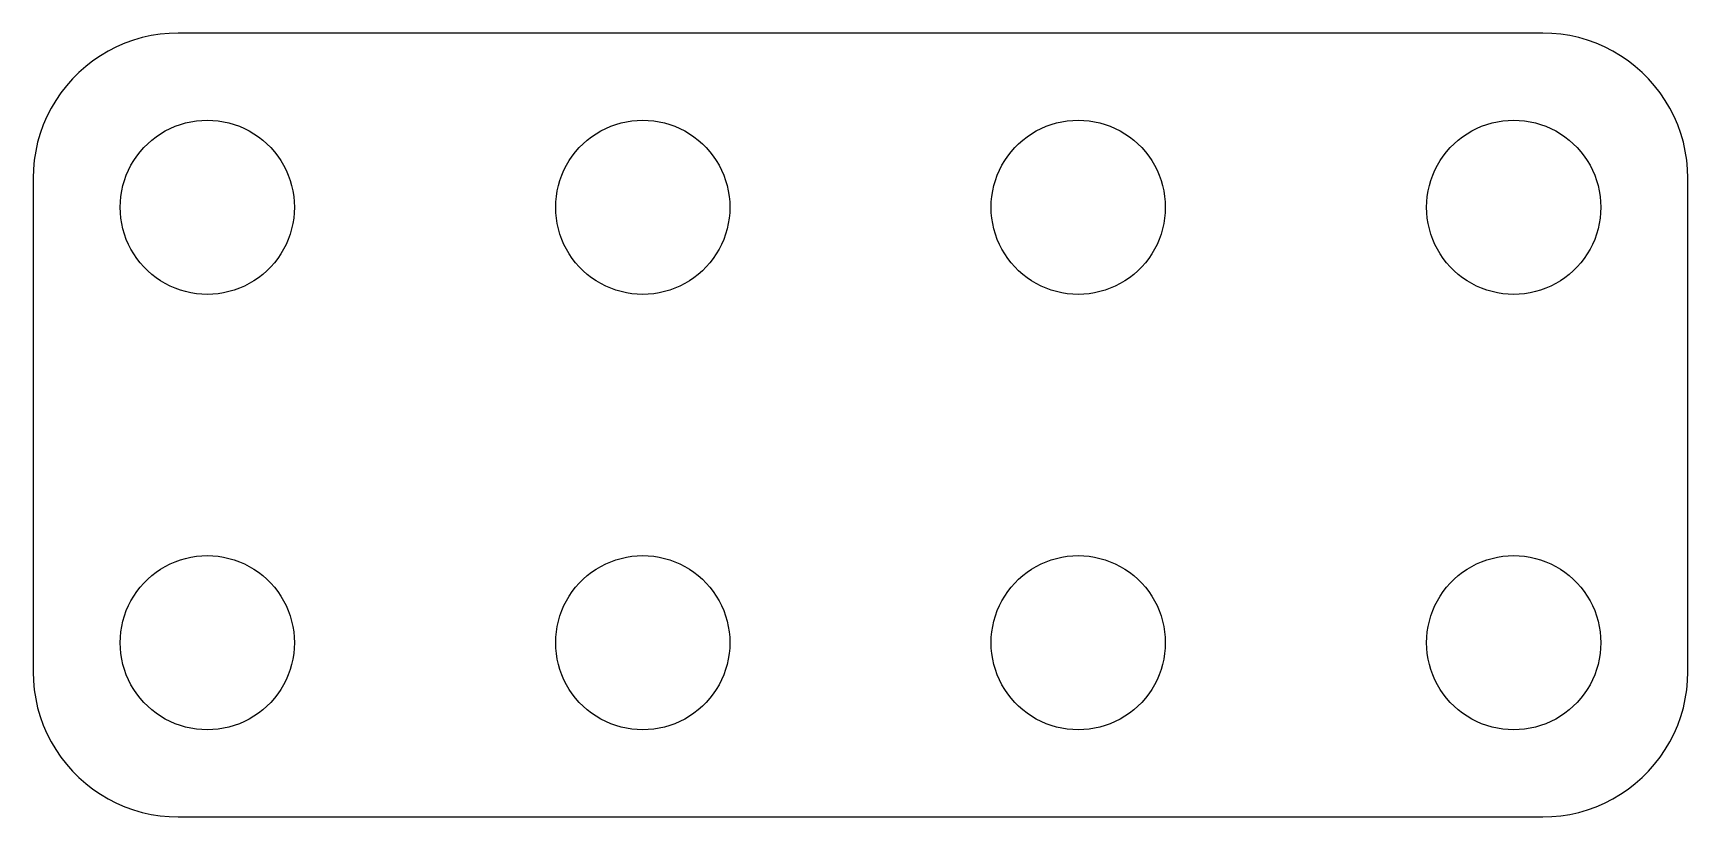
# Model space of a CAD drawing. Header units: metres. Extents: x -28.5 to 28.5, y -13.5 to 13.5.
import ezdxf

# ---------------------------------------------------------------- set-up
doc = ezdxf.new("R2010")
doc.units = ezdxf.units.M

msp = doc.modelspace()

# ---------------------------------------------------------------- linework, layer by layer
for p, q in [((-25.3406, 13.1489), (-25.6289, 13.0241)), ((-25.0451, 13.2553), (-25.3406, 13.1489)), ((-24.7435, 13.3429), (-25.0451, 13.2553)), ((-24.4369, 13.4114), (-24.7435, 13.3429)), ((-24.1267, 13.4606), (-24.4369, 13.4114)), ((-23.8139, 13.4901), (-24.1267, 13.4606)), ((-23.5, 13.5), (-23.8139, 13.4901)), ((23.5, 13.5), (-23.5, 13.5)), ((23.8139, 13.4901), (23.5, 13.5)), ((24.1267, 13.4606), (23.8139, 13.4901)), ((24.4369, 13.4114), (24.1267, 13.4606)), ((24.7435, 13.3429), (24.4369, 13.4114)), ((25.0451, 13.2553), (24.7435, 13.3429)), ((25.3406, 13.1489), (25.0451, 13.2553)), ((25.6289, 13.0241), (25.3406, 13.1489)), ((-26.4389, 12.5451), (-26.6871, 12.3526)), ((-26.1791, 12.7216), (-26.4389, 12.5451)), ((-25.9088, 12.8815), (-26.1791, 12.7216)), ((-25.6289, 13.0241), (-25.9088, 12.8815)), ((25.9088, 12.8815), (25.6289, 13.0241)), ((26.1791, 12.7216), (25.9088, 12.8815)), ((26.4389, 12.5451), (26.1791, 12.7216)), ((26.6871, 12.3526), (26.4389, 12.5451)), ((-26.9227, 12.1448), (-27.1448, 11.9227)), ((-26.6871, 12.3526), (-26.9227, 12.1448)), ((26.9227, 12.1448), (26.6871, 12.3526)), ((27.1448, 11.9227), (26.9227, 12.1448)), ((-27.5451, 11.4389), (-27.7216, 11.1791)), ((-27.3526, 11.6871), (-27.5451, 11.4389)), ((-27.1448, 11.9227), (-27.3526, 11.6871)), ((27.3526, 11.6871), (27.1448, 11.9227)), ((27.5451, 11.4389), (27.3526, 11.6871)), ((27.7216, 11.1791), (27.5451, 11.4389)), ((-27.8815, 10.9088), (-28.0241, 10.6289)), ((-27.7216, 11.1791), (-27.8815, 10.9088)), ((27.8815, 10.9088), (27.7216, 11.1791)), ((28.0241, 10.6289), (27.8815, 10.9088)), ((-28.1489, 10.3406), (-28.2553, 10.0451)), ((-28.0241, 10.6289), (-28.1489, 10.3406)), ((-23.7773, 10.2145), (-23.6044, 10.2893)), ((-23.6044, 10.2893), (-23.427, 10.3532)), ((-23.427, 10.3532), (-23.2461, 10.4057)), ((-23.2461, 10.4057), (-23.0621, 10.4469)), ((-23.0621, 10.4469), (-22.876, 10.4763)), ((-22.876, 10.4763), (-22.6884, 10.4941)), ((-22.6884, 10.4941), (-22.5, 10.5)), ((-22.5, 10.5), (-22.3116, 10.4941)), ((-22.3116, 10.4941), (-22.124, 10.4763)), ((-22.124, 10.4763), (-21.9379, 10.4469)), ((-21.9379, 10.4469), (-21.7539, 10.4057)), ((-21.7539, 10.4057), (-21.5729, 10.3532)), ((-21.5729, 10.3532), (-21.3956, 10.2893)), ((-21.3956, 10.2893), (-21.2227, 10.2145)), ((-8.77733, 10.2145), (-8.60437, 10.2893)), ((-8.60437, 10.2893), (-8.42705, 10.3532)), ((-8.42705, 10.3532), (-8.24606, 10.4057)), ((-8.24606, 10.4057), (-8.06213, 10.4469)), ((-8.06213, 10.4469), (-7.87599, 10.4763)), ((-7.87599, 10.4763), (-7.68837, 10.4941)), ((-7.68837, 10.4941), (-7.5, 10.5)), ((-7.5, 10.5), (-7.31161, 10.4941)), ((-7.31161, 10.4941), (-7.12399, 10.4763)), ((-7.12399, 10.4763), (-6.93785, 10.4469)), ((-6.93785, 10.4469), (-6.75392, 10.4057)), ((-6.75392, 10.4057), (-6.57294, 10.3532)), ((-6.57294, 10.3532), (-6.39561, 10.2893)), ((-6.39561, 10.2893), (-6.22266, 10.2145)), ((6.22266, 10.2145), (6.39561, 10.2893)), ((6.39561, 10.2893), (6.57294, 10.3532)), ((6.57294, 10.3532), (6.75392, 10.4057)), ((6.75392, 10.4057), (6.93785, 10.4469)), ((6.93785, 10.4469), (7.12399, 10.4763)), ((7.12399, 10.4763), (7.31161, 10.4941)), ((7.31161, 10.4941), (7.5, 10.5)), ((7.5, 10.5), (7.68837, 10.4941)), ((7.68837, 10.4941), (7.87599, 10.4763)), ((7.87599, 10.4763), (8.06213, 10.4469)), ((8.06213, 10.4469), (8.24606, 10.4057)), ((8.24606, 10.4057), (8.42705, 10.3532)), ((8.42705, 10.3532), (8.60437, 10.2893)), ((8.60437, 10.2893), (8.77733, 10.2145)), ((21.2227, 10.2145), (21.3956, 10.2893)), ((21.3956, 10.2893), (21.5729, 10.3532)), ((21.5729, 10.3532), (21.7539, 10.4057)), ((21.7539, 10.4057), (21.9379, 10.4469)), ((21.9379, 10.4469), (22.124, 10.4763)), ((22.124, 10.4763), (22.3116, 10.4941)), ((22.3116, 10.4941), (22.5, 10.5)), ((22.5, 10.5), (22.6884, 10.4941)), ((22.6884, 10.4941), (22.876, 10.4763)), ((22.876, 10.4763), (23.0621, 10.4469)), ((23.0621, 10.4469), (23.2461, 10.4057)), ((23.2461, 10.4057), (23.427, 10.3532)), ((23.427, 10.3532), (23.6044, 10.2893)), ((23.6044, 10.2893), (23.7773, 10.2145)), ((28.1489, 10.3406), (28.0241, 10.6289)), ((28.2553, 10.0451), (28.1489, 10.3406)), ((-28.3429, 9.74345), (-28.4114, 9.4369)), ((-28.2553, 10.0451), (-28.3429, 9.74345)), ((-24.5536, 9.6869), (-24.4123, 9.81154)), ((-24.4123, 9.81154), (-24.2634, 9.92705)), ((-24.2634, 9.92705), (-24.1075, 10.033)), ((-24.1075, 10.033), (-23.9453, 10.1289)), ((-23.9453, 10.1289), (-23.7773, 10.2145)), ((-21.2227, 10.2145), (-21.0547, 10.1289)), ((-21.0547, 10.1289), (-20.8925, 10.033)), ((-20.8925, 10.033), (-20.7366, 9.92705)), ((-20.7366, 9.92705), (-20.5877, 9.81154)), ((-20.5877, 9.81154), (-20.4464, 9.6869)), ((-9.55363, 9.6869), (-9.41226, 9.81154)), ((-9.41226, 9.81154), (-9.26335, 9.92705)), ((-9.26335, 9.92705), (-9.10747, 10.033)), ((-9.10747, 10.033), (-8.94525, 10.1289)), ((-8.94525, 10.1289), (-8.77733, 10.2145)), ((-6.22266, 10.2145), (-6.05473, 10.1289)), ((-6.05473, 10.1289), (-5.89252, 10.033)), ((-5.89252, 10.033), (-5.73663, 9.92705)), ((-5.73663, 9.92705), (-5.58772, 9.81154)), ((-5.58772, 9.81154), (-5.44635, 9.6869)), ((5.44635, 9.6869), (5.58772, 9.81154)), ((5.58772, 9.81154), (5.73663, 9.92705)), ((5.73663, 9.92705), (5.89252, 10.033)), ((5.89252, 10.033), (6.05473, 10.1289)), ((6.05473, 10.1289), (6.22266, 10.2145)), ((8.77733, 10.2145), (8.94525, 10.1289)), ((8.94525, 10.1289), (9.10747, 10.033)), ((9.10747, 10.033), (9.26335, 9.92705)), ((9.26335, 9.92705), (9.41226, 9.81154)), ((9.41226, 9.81154), (9.55363, 9.6869)), ((20.4464, 9.6869), (20.5877, 9.81154)), ((20.5877, 9.81154), (20.7366, 9.92705)), ((20.7366, 9.92705), (20.8925, 10.033)), ((20.8925, 10.033), (21.0547, 10.1289)), ((21.0547, 10.1289), (21.2227, 10.2145)), ((23.7773, 10.2145), (23.9453, 10.1289)), ((23.9453, 10.1289), (24.1075, 10.033)), ((24.1075, 10.033), (24.2634, 9.92705)), ((24.2634, 9.92705), (24.4123, 9.81154)), ((24.4123, 9.81154), (24.5536, 9.6869)), ((28.3429, 9.74345), (28.2553, 10.0451)), ((28.4114, 9.4369), (28.3429, 9.74345)), ((-28.4606, 9.12666), (-28.4901, 8.81395)), ((-28.4114, 9.4369), (-28.4606, 9.12666)), ((-25.033, 9.10747), (-24.927, 9.26335)), ((-24.927, 9.26335), (-24.8115, 9.41226)), ((-24.8115, 9.41226), (-24.6869, 9.55363)), ((-24.6869, 9.55363), (-24.5536, 9.6869)), ((-20.4464, 9.6869), (-20.3131, 9.55363)), ((-20.3131, 9.55363), (-20.1884, 9.41226)), ((-20.1884, 9.41226), (-20.0729, 9.26335)), ((-20.0729, 9.26335), (-19.967, 9.10747)), ((-10.033, 9.10747), (-9.92705, 9.26335)), ((-9.92705, 9.26335), (-9.81154, 9.41226)), ((-9.81154, 9.41226), (-9.6869, 9.55363)), ((-9.6869, 9.55363), (-9.55363, 9.6869)), ((-5.44635, 9.6869), (-5.31308, 9.55363)), ((-5.31308, 9.55363), (-5.18845, 9.41226)), ((-5.18845, 9.41226), (-5.07294, 9.26335)), ((-5.07294, 9.26335), (-4.96701, 9.10747)), ((4.96701, 9.10747), (5.07294, 9.26335)), ((5.07294, 9.26335), (5.18845, 9.41226)), ((5.18845, 9.41226), (5.31308, 9.55363)), ((5.31308, 9.55363), (5.44635, 9.6869)), ((9.55363, 9.6869), (9.6869, 9.55363)), ((9.6869, 9.55363), (9.81154, 9.41226)), ((9.81154, 9.41226), (9.92705, 9.26335)), ((9.92705, 9.26335), (10.033, 9.10747)), ((19.967, 9.10747), (20.0729, 9.26335)), ((20.0729, 9.26335), (20.1884, 9.41226)), ((20.1884, 9.41226), (20.3131, 9.55363)), ((20.3131, 9.55363), (20.4464, 9.6869)), ((24.5536, 9.6869), (24.6869, 9.55363)), ((24.6869, 9.55363), (24.8115, 9.41226)), ((24.8115, 9.41226), (24.927, 9.26335)), ((24.927, 9.26335), (25.033, 9.10747)), ((28.4606, 9.12666), (28.4114, 9.4369)), ((28.4901, 8.81395), (28.4606, 9.12666)), ((-28.4901, 8.81395), (-28.5, 8.5)), ((-25.3532, 8.42705), (-25.2893, 8.60437)), ((-25.2893, 8.60437), (-25.2145, 8.77733)), ((-25.2145, 8.77733), (-25.1289, 8.94525)), ((-25.1289, 8.94525), (-25.033, 9.10747)), ((-19.967, 9.10747), (-19.8711, 8.94525)), ((-19.8711, 8.94525), (-19.7855, 8.77733)), ((-19.7855, 8.77733), (-19.7107, 8.60437)), ((-19.7107, 8.60437), (-19.6468, 8.42705)), ((-10.3532, 8.42705), (-10.2893, 8.60437)), ((-10.2893, 8.60437), (-10.2145, 8.77733)), ((-10.2145, 8.77733), (-10.1289, 8.94525)), ((-10.1289, 8.94525), (-10.033, 9.10747)), ((-4.96701, 9.10747), (-4.87108, 8.94525)), ((-4.87108, 8.94525), (-4.78551, 8.77733)), ((-4.78551, 8.77733), (-4.71066, 8.60437)), ((-4.71066, 8.60437), (-4.64682, 8.42705)), ((4.64682, 8.42705), (4.71066, 8.60437)), ((4.71066, 8.60437), (4.78551, 8.77733)), ((4.78551, 8.77733), (4.87108, 8.94525)), ((4.87108, 8.94525), (4.96701, 9.10747)), ((10.033, 9.10747), (10.1289, 8.94525)), ((10.1289, 8.94525), (10.2145, 8.77733)), ((10.2145, 8.77733), (10.2893, 8.60437)), ((10.2893, 8.60437), (10.3532, 8.42705)), ((19.6468, 8.42705), (19.7107, 8.60437)), ((19.7107, 8.60437), (19.7855, 8.77733)), ((19.7855, 8.77733), (19.8711, 8.94525)), ((19.8711, 8.94525), (19.967, 9.10747)), ((25.033, 9.10747), (25.1289, 8.94525)), ((25.1289, 8.94525), (25.2145, 8.77733)), ((25.2145, 8.77733), (25.2893, 8.60437)), ((25.2893, 8.60437), (25.3532, 8.42705)), ((28.5, 8.5), (28.4901, 8.81395)), ((-28.5, 8.5), (-28.5, -8.5)), ((-25.4763, 7.87599), (-25.4469, 8.06213)), ((-25.4469, 8.06213), (-25.4057, 8.24606)), ((-25.4057, 8.24606), (-25.3532, 8.42705)), ((-19.6468, 8.42705), (-19.5942, 8.24606)), ((-19.5942, 8.24606), (-19.5531, 8.06213)), ((-19.5531, 8.06213), (-19.5237, 7.87599)), ((-10.4763, 7.87599), (-10.4469, 8.06213)), ((-10.4469, 8.06213), (-10.4057, 8.24606)), ((-10.4057, 8.24606), (-10.3532, 8.42705)), ((-4.64682, 8.42705), (-4.59424, 8.24606)), ((-4.59424, 8.24606), (-4.55313, 8.06213)), ((-4.55313, 8.06213), (-4.52365, 7.87599)), ((4.52365, 7.87599), (4.55313, 8.06213)), ((4.55313, 8.06213), (4.59424, 8.24606)), ((4.59424, 8.24606), (4.64682, 8.42705)), ((10.3532, 8.42705), (10.4057, 8.24606)), ((10.4057, 8.24606), (10.4469, 8.06213)), ((10.4469, 8.06213), (10.4763, 7.87599)), ((19.5237, 7.87599), (19.5531, 8.06213)), ((19.5531, 8.06213), (19.5942, 8.24606)), ((19.5942, 8.24606), (19.6468, 8.42705)), ((25.3532, 8.42705), (25.4057, 8.24606)), ((25.4057, 8.24606), (25.4469, 8.06213)), ((25.4469, 8.06213), (25.4763, 7.87599)), ((28.5, -8.5), (28.5, 8.5)), ((-25.5, 7.5), (-25.4941, 7.68837)), ((-25.4941, 7.31161), (-25.5, 7.5)), ((-25.4941, 7.68837), (-25.4763, 7.87599)), ((-19.5237, 7.87599), (-19.5059, 7.68837)), ((-19.5059, 7.68837), (-19.5, 7.5)), ((-19.5, 7.5), (-19.5059, 7.31161)), ((-10.5, 7.5), (-10.4941, 7.68837)), ((-10.4941, 7.31161), (-10.5, 7.5)), ((-10.4941, 7.68837), (-10.4763, 7.87599)), ((-4.52365, 7.87599), (-4.50591, 7.68837)), ((-4.50591, 7.68837), (-4.5, 7.5)), ((-4.5, 7.5), (-4.50591, 7.31161)), ((4.5, 7.5), (4.50591, 7.68837)), ((4.50591, 7.31161), (4.5, 7.5)), ((4.50591, 7.68837), (4.52365, 7.87599)), ((10.4763, 7.87599), (10.4941, 7.68837)), ((10.4941, 7.68837), (10.5, 7.5)), ((10.5, 7.5), (10.4941, 7.31161)), ((19.5, 7.5), (19.5059, 7.68837)), ((19.5059, 7.31161), (19.5, 7.5)), ((19.5059, 7.68837), (19.5237, 7.87599)), ((25.4763, 7.87599), (25.4941, 7.68837)), ((25.4941, 7.68837), (25.5, 7.5)), ((25.5, 7.5), (25.4941, 7.31161)), ((-25.4763, 7.12399), (-25.4941, 7.31161)), ((-25.4469, 6.93785), (-25.4763, 7.12399)), ((-25.4057, 6.75392), (-25.4469, 6.93785)), ((-19.5531, 6.93785), (-19.5942, 6.75392)), ((-19.5237, 7.12399), (-19.5531, 6.93785)), ((-19.5059, 7.31161), (-19.5237, 7.12399)), ((-10.4763, 7.12399), (-10.4941, 7.31161)), ((-10.4469, 6.93785), (-10.4763, 7.12399)), ((-10.4057, 6.75392), (-10.4469, 6.93785)), ((-4.55313, 6.93785), (-4.59424, 6.75392)), ((-4.52365, 7.12399), (-4.55313, 6.93785)), ((-4.50591, 7.31161), (-4.52365, 7.12399)), ((4.52365, 7.12399), (4.50591, 7.31161)), ((4.55313, 6.93785), (4.52365, 7.12399)), ((4.59424, 6.75392), (4.55313, 6.93785)), ((10.4469, 6.93785), (10.4057, 6.75392)), ((10.4763, 7.12399), (10.4469, 6.93785)), ((10.4941, 7.31161), (10.4763, 7.12399)), ((19.5237, 7.12399), (19.5059, 7.31161)), ((19.5531, 6.93785), (19.5237, 7.12399)), ((19.5942, 6.75392), (19.5531, 6.93785)), ((25.4469, 6.93785), (25.4057, 6.75392)), ((25.4763, 7.12399), (25.4469, 6.93785)), ((25.4941, 7.31161), (25.4763, 7.12399)), ((-25.3532, 6.57294), (-25.4057, 6.75392)), ((-25.2893, 6.39561), (-25.3532, 6.57294)), ((-25.2145, 6.22266), (-25.2893, 6.39561)), ((-19.7107, 6.39561), (-19.7855, 6.22266)), ((-19.6468, 6.57294), (-19.7107, 6.39561)), ((-19.5942, 6.75392), (-19.6468, 6.57294)), ((-10.3532, 6.57294), (-10.4057, 6.75392)), ((-10.2893, 6.39561), (-10.3532, 6.57294)), ((-10.2145, 6.22266), (-10.2893, 6.39561)), ((-4.71066, 6.39561), (-4.78551, 6.22266)), ((-4.64682, 6.57294), (-4.71066, 6.39561)), ((-4.59424, 6.75392), (-4.64682, 6.57294)), ((4.64682, 6.57294), (4.59424, 6.75392)), ((4.71066, 6.39561), (4.64682, 6.57294)), ((4.78551, 6.22266), (4.71066, 6.39561)), ((10.2893, 6.39561), (10.2145, 6.22266)), ((10.3532, 6.57294), (10.2893, 6.39561)), ((10.4057, 6.75392), (10.3532, 6.57294)), ((19.6468, 6.57294), (19.5942, 6.75392)), ((19.7107, 6.39561), (19.6468, 6.57294)), ((19.7855, 6.22266), (19.7107, 6.39561)), ((25.2893, 6.39561), (25.2145, 6.22266)), ((25.3532, 6.57294), (25.2893, 6.39561)), ((25.4057, 6.75392), (25.3532, 6.57294)), ((-25.1289, 6.05473), (-25.2145, 6.22266)), ((-25.033, 5.89252), (-25.1289, 6.05473)), ((-24.927, 5.73663), (-25.033, 5.89252)), ((-24.8115, 5.58772), (-24.927, 5.73663)), ((-20.0729, 5.73663), (-20.1884, 5.58772)), ((-19.967, 5.89252), (-20.0729, 5.73663)), ((-19.8711, 6.05473), (-19.967, 5.89252)), ((-19.7855, 6.22266), (-19.8711, 6.05473)), ((-10.1289, 6.05473), (-10.2145, 6.22266)), ((-10.033, 5.89252), (-10.1289, 6.05473)), ((-9.92705, 5.73663), (-10.033, 5.89252)), ((-9.81154, 5.58772), (-9.92705, 5.73663)), ((-5.07294, 5.73663), (-5.18845, 5.58772)), ((-4.96701, 5.89252), (-5.07294, 5.73663)), ((-4.87108, 6.05473), (-4.96701, 5.89252)), ((-4.78551, 6.22266), (-4.87108, 6.05473)), ((4.87108, 6.05473), (4.78551, 6.22266)), ((4.96701, 5.89252), (4.87108, 6.05473)), ((5.07294, 5.73663), (4.96701, 5.89252)), ((5.18845, 5.58772), (5.07294, 5.73663)), ((9.92705, 5.73663), (9.81154, 5.58772)), ((10.033, 5.89252), (9.92705, 5.73663)), ((10.1289, 6.05473), (10.033, 5.89252)), ((10.2145, 6.22266), (10.1289, 6.05473)), ((19.8711, 6.05473), (19.7855, 6.22266)), ((19.967, 5.89252), (19.8711, 6.05473)), ((20.0729, 5.73663), (19.967, 5.89252)), ((20.1884, 5.58772), (20.0729, 5.73663)), ((24.927, 5.73663), (24.8115, 5.58772)), ((25.033, 5.89252), (24.927, 5.73663)), ((25.1289, 6.05473), (25.033, 5.89252)), ((25.2145, 6.22266), (25.1289, 6.05473)), ((-24.6869, 5.44635), (-24.8115, 5.58772)), ((-24.5536, 5.31308), (-24.6869, 5.44635)), ((-24.4123, 5.18845), (-24.5536, 5.31308)), ((-24.2634, 5.07294), (-24.4123, 5.18845)), ((-20.5877, 5.18845), (-20.7366, 5.07294)), ((-20.4464, 5.31308), (-20.5877, 5.18845)), ((-20.3131, 5.44635), (-20.4464, 5.31308)), ((-20.1884, 5.58772), (-20.3131, 5.44635)), ((-9.6869, 5.44635), (-9.81154, 5.58772)), ((-9.55363, 5.31308), (-9.6869, 5.44635)), ((-9.41226, 5.18845), (-9.55363, 5.31308)), ((-9.26335, 5.07294), (-9.41226, 5.18845)), ((-5.58772, 5.18845), (-5.73663, 5.07294)), ((-5.44635, 5.31308), (-5.58772, 5.18845)), ((-5.31308, 5.44635), (-5.44635, 5.31308)), ((-5.18845, 5.58772), (-5.31308, 5.44635)), ((5.31308, 5.44635), (5.18845, 5.58772)), ((5.44635, 5.31308), (5.31308, 5.44635)), ((5.58772, 5.18845), (5.44635, 5.31308)), ((5.73663, 5.07294), (5.58772, 5.18845)), ((9.41226, 5.18845), (9.26335, 5.07294)), ((9.55363, 5.31308), (9.41226, 5.18845)), ((9.6869, 5.44635), (9.55363, 5.31308)), ((9.81154, 5.58772), (9.6869, 5.44635)), ((20.3131, 5.44635), (20.1884, 5.58772)), ((20.4464, 5.31308), (20.3131, 5.44635)), ((20.5877, 5.18845), (20.4464, 5.31308)), ((20.7366, 5.07294), (20.5877, 5.18845)), ((24.4123, 5.18845), (24.2634, 5.07294)), ((24.5536, 5.31308), (24.4123, 5.18845)), ((24.6869, 5.44635), (24.5536, 5.31308)), ((24.8115, 5.58772), (24.6869, 5.44635)), ((-24.1075, 4.96701), (-24.2634, 5.07294)), ((-23.9453, 4.87108), (-24.1075, 4.96701)), ((-23.7773, 4.78551), (-23.9453, 4.87108)), ((-23.6044, 4.71066), (-23.7773, 4.78551)), ((-23.427, 4.64682), (-23.6044, 4.71066)), ((-23.2461, 4.59424), (-23.427, 4.64682)), ((-23.0621, 4.55313), (-23.2461, 4.59424)), ((-21.7539, 4.59424), (-21.9379, 4.55313)), ((-21.5729, 4.64682), (-21.7539, 4.59424)), ((-21.3956, 4.71066), (-21.5729, 4.64682)), ((-21.2227, 4.78551), (-21.3956, 4.71066)), ((-21.0547, 4.87108), (-21.2227, 4.78551)), ((-20.8925, 4.96701), (-21.0547, 4.87108)), ((-20.7366, 5.07294), (-20.8925, 4.96701)), ((-9.10747, 4.96701), (-9.26335, 5.07294)), ((-8.94525, 4.87108), (-9.10747, 4.96701)), ((-8.77733, 4.78551), (-8.94525, 4.87108)), ((-8.60437, 4.71066), (-8.77733, 4.78551)), ((-8.42705, 4.64682), (-8.60437, 4.71066)), ((-8.24606, 4.59424), (-8.42705, 4.64682)), ((-8.06213, 4.55313), (-8.24606, 4.59424)), ((-6.75392, 4.59424), (-6.93785, 4.55313)), ((-6.57294, 4.64682), (-6.75392, 4.59424)), ((-6.39561, 4.71066), (-6.57294, 4.64682)), ((-6.22266, 4.78551), (-6.39561, 4.71066)), ((-6.05473, 4.87108), (-6.22266, 4.78551)), ((-5.89252, 4.96701), (-6.05473, 4.87108)), ((-5.73663, 5.07294), (-5.89252, 4.96701)), ((5.89252, 4.96701), (5.73663, 5.07294)), ((6.05473, 4.87108), (5.89252, 4.96701)), ((6.22266, 4.78551), (6.05473, 4.87108)), ((6.39561, 4.71066), (6.22266, 4.78551)), ((6.57294, 4.64682), (6.39561, 4.71066)), ((6.75392, 4.59424), (6.57294, 4.64682)), ((6.93785, 4.55313), (6.75392, 4.59424)), ((8.24606, 4.59424), (8.06213, 4.55313)), ((8.42705, 4.64682), (8.24606, 4.59424)), ((8.60437, 4.71066), (8.42705, 4.64682)), ((8.77733, 4.78551), (8.60437, 4.71066)), ((8.94525, 4.87108), (8.77733, 4.78551)), ((9.10747, 4.96701), (8.94525, 4.87108)), ((9.26335, 5.07294), (9.10747, 4.96701)), ((20.8925, 4.96701), (20.7366, 5.07294)), ((21.0547, 4.87108), (20.8925, 4.96701)), ((21.2227, 4.78551), (21.0547, 4.87108)), ((21.3956, 4.71066), (21.2227, 4.78551)), ((21.5729, 4.64682), (21.3956, 4.71066)), ((21.7539, 4.59424), (21.5729, 4.64682)), ((21.9379, 4.55313), (21.7539, 4.59424)), ((23.2461, 4.59424), (23.0621, 4.55313)), ((23.427, 4.64682), (23.2461, 4.59424)), ((23.6044, 4.71066), (23.427, 4.64682)), ((23.7773, 4.78551), (23.6044, 4.71066)), ((23.9453, 4.87108), (23.7773, 4.78551)), ((24.1075, 4.96701), (23.9453, 4.87108)), ((24.2634, 5.07294), (24.1075, 4.96701)), ((-22.876, 4.52365), (-23.0621, 4.55313)), ((-22.6884, 4.50591), (-22.876, 4.52365)), ((-22.5, 4.5), (-22.6884, 4.50591)), ((-22.3116, 4.50591), (-22.5, 4.5)), ((-22.124, 4.52365), (-22.3116, 4.50591)), ((-21.9379, 4.55313), (-22.124, 4.52365)), ((-7.87599, 4.52365), (-8.06213, 4.55313)), ((-7.68837, 4.50591), (-7.87599, 4.52365)), ((-7.5, 4.5), (-7.68837, 4.50591)), ((-7.31161, 4.50591), (-7.5, 4.5)), ((-7.12399, 4.52365), (-7.31161, 4.50591)), ((-6.93785, 4.55313), (-7.12399, 4.52365)), ((7.12399, 4.52365), (6.93785, 4.55313)), ((7.31161, 4.50591), (7.12399, 4.52365)), ((7.5, 4.5), (7.31161, 4.50591)), ((7.68837, 4.50591), (7.5, 4.5)), ((7.87599, 4.52365), (7.68837, 4.50591)), ((8.06213, 4.55313), (7.87599, 4.52365)), ((22.124, 4.52365), (21.9379, 4.55313)), ((22.3116, 4.50591), (22.124, 4.52365)), ((22.5, 4.5), (22.3116, 4.50591)), ((22.6884, 4.50591), (22.5, 4.5)), ((22.876, 4.52365), (22.6884, 4.50591)), ((23.0621, 4.55313), (22.876, 4.52365)), ((-23.2461, -4.59424), (-23.0621, -4.55313)), ((-23.0621, -4.55313), (-22.876, -4.52365)), ((-22.876, -4.52365), (-22.6884, -4.50591)), ((-22.6884, -4.50591), (-22.5, -4.5)), ((-22.5, -4.5), (-22.3116, -4.50591)), ((-22.3116, -4.50591), (-22.124, -4.52365)), ((-22.124, -4.52365), (-21.9379, -4.55313)), ((-21.9379, -4.55313), (-21.7539, -4.59424)), ((-8.24606, -4.59424), (-8.06213, -4.55313)), ((-8.06213, -4.55313), (-7.87599, -4.52365)), ((-7.87599, -4.52365), (-7.68837, -4.50591)), ((-7.68837, -4.50591), (-7.5, -4.5)), ((-7.5, -4.5), (-7.31161, -4.50591)), ((-7.31161, -4.50591), (-7.12399, -4.52365)), ((-7.12399, -4.52365), (-6.93785, -4.55313)), ((-6.93785, -4.55313), (-6.75392, -4.59424)), ((6.75392, -4.59424), (6.93785, -4.55313)), ((6.93785, -4.55313), (7.12399, -4.52365)), ((7.12399, -4.52365), (7.31161, -4.50591)), ((7.31161, -4.50591), (7.5, -4.5)), ((7.5, -4.5), (7.68837, -4.50591)), ((7.68837, -4.50591), (7.87599, -4.52365)), ((7.87599, -4.52365), (8.06213, -4.55313)), ((8.06213, -4.55313), (8.24606, -4.59424)), ((21.7539, -4.59424), (21.9379, -4.55313)), ((21.9379, -4.55313), (22.124, -4.52365)), ((22.124, -4.52365), (22.3116, -4.50591)), ((22.3116, -4.50591), (22.5, -4.5)), ((22.5, -4.5), (22.6884, -4.50591)), ((22.6884, -4.50591), (22.876, -4.52365)), ((22.876, -4.52365), (23.0621, -4.55313)), ((23.0621, -4.55313), (23.2461, -4.59424)), ((-24.4123, -5.18845), (-24.2634, -5.07294)), ((-24.2634, -5.07294), (-24.1075, -4.96701)), ((-24.1075, -4.96701), (-23.9453, -4.87108)), ((-23.9453, -4.87108), (-23.7773, -4.78551)), ((-23.7773, -4.78551), (-23.6044, -4.71066)), ((-23.6044, -4.71066), (-23.427, -4.64682)), ((-23.427, -4.64682), (-23.2461, -4.59424)), ((-21.7539, -4.59424), (-21.5729, -4.64682)), ((-21.5729, -4.64682), (-21.3956, -4.71066)), ((-21.3956, -4.71066), (-21.2227, -4.78551)), ((-21.2227, -4.78551), (-21.0547, -4.87108)), ((-21.0547, -4.87108), (-20.8925, -4.96701)), ((-20.8925, -4.96701), (-20.7366, -5.07294)), ((-20.7366, -5.07294), (-20.5877, -5.18845)), ((-9.41226, -5.18845), (-9.26335, -5.07294)), ((-9.26335, -5.07294), (-9.10747, -4.96701)), ((-9.10747, -4.96701), (-8.94525, -4.87108)), ((-8.94525, -4.87108), (-8.77733, -4.78551)), ((-8.77733, -4.78551), (-8.60437, -4.71066)), ((-8.60437, -4.71066), (-8.42705, -4.64682)), ((-8.42705, -4.64682), (-8.24606, -4.59424)), ((-6.75392, -4.59424), (-6.57294, -4.64682)), ((-6.57294, -4.64682), (-6.39561, -4.71066)), ((-6.39561, -4.71066), (-6.22266, -4.78551)), ((-6.22266, -4.78551), (-6.05473, -4.87108)), ((-6.05473, -4.87108), (-5.89252, -4.96701)), ((-5.89252, -4.96701), (-5.73663, -5.07294)), ((-5.73663, -5.07294), (-5.58772, -5.18845)), ((5.58772, -5.18845), (5.73663, -5.07294)), ((5.73663, -5.07294), (5.89252, -4.96701)), ((5.89252, -4.96701), (6.05473, -4.87108)), ((6.05473, -4.87108), (6.22266, -4.78551)), ((6.22266, -4.78551), (6.39561, -4.71066)), ((6.39561, -4.71066), (6.57294, -4.64682)), ((6.57294, -4.64682), (6.75392, -4.59424)), ((8.24606, -4.59424), (8.42705, -4.64682)), ((8.42705, -4.64682), (8.60437, -4.71066)), ((8.60437, -4.71066), (8.77733, -4.78551)), ((8.77733, -4.78551), (8.94525, -4.87108)), ((8.94525, -4.87108), (9.10747, -4.96701)), ((9.10747, -4.96701), (9.26335, -5.07294)), ((9.26335, -5.07294), (9.41226, -5.18845)), ((20.5877, -5.18845), (20.7366, -5.07294)), ((20.7366, -5.07294), (20.8925, -4.96701)), ((20.8925, -4.96701), (21.0547, -4.87108)), ((21.0547, -4.87108), (21.2227, -4.78551)), ((21.2227, -4.78551), (21.3956, -4.71066)), ((21.3956, -4.71066), (21.5729, -4.64682)), ((21.5729, -4.64682), (21.7539, -4.59424)), ((23.2461, -4.59424), (23.427, -4.64682)), ((23.427, -4.64682), (23.6044, -4.71066)), ((23.6044, -4.71066), (23.7773, -4.78551)), ((23.7773, -4.78551), (23.9453, -4.87108)), ((23.9453, -4.87108), (24.1075, -4.96701)), ((24.1075, -4.96701), (24.2634, -5.07294)), ((24.2634, -5.07294), (24.4123, -5.18845)), ((-24.927, -5.73663), (-24.8115, -5.58772)), ((-24.8115, -5.58772), (-24.6869, -5.44635)), ((-24.6869, -5.44635), (-24.5536, -5.31308)), ((-24.5536, -5.31308), (-24.4123, -5.18845)), ((-20.5877, -5.18845), (-20.4464, -5.31308)), ((-20.4464, -5.31308), (-20.3131, -5.44635)), ((-20.3131, -5.44635), (-20.1884, -5.58772)), ((-20.1884, -5.58772), (-20.0729, -5.73663)), ((-9.92705, -5.73663), (-9.81154, -5.58772)), ((-9.81154, -5.58772), (-9.6869, -5.44635)), ((-9.6869, -5.44635), (-9.55363, -5.31308)), ((-9.55363, -5.31308), (-9.41226, -5.18845)), ((-5.58772, -5.18845), (-5.44635, -5.31308)), ((-5.44635, -5.31308), (-5.31308, -5.44635)), ((-5.31308, -5.44635), (-5.18845, -5.58772)), ((-5.18845, -5.58772), (-5.07294, -5.73663)), ((5.07294, -5.73663), (5.18845, -5.58772)), ((5.18845, -5.58772), (5.31308, -5.44635)), ((5.31308, -5.44635), (5.44635, -5.31308)), ((5.44635, -5.31308), (5.58772, -5.18845)), ((9.41226, -5.18845), (9.55363, -5.31308)), ((9.55363, -5.31308), (9.6869, -5.44635)), ((9.6869, -5.44635), (9.81154, -5.58772)), ((9.81154, -5.58772), (9.92705, -5.73663)), ((20.0729, -5.73663), (20.1884, -5.58772)), ((20.1884, -5.58772), (20.3131, -5.44635)), ((20.3131, -5.44635), (20.4464, -5.31308)), ((20.4464, -5.31308), (20.5877, -5.18845)), ((24.4123, -5.18845), (24.5536, -5.31308)), ((24.5536, -5.31308), (24.6869, -5.44635)), ((24.6869, -5.44635), (24.8115, -5.58772)), ((24.8115, -5.58772), (24.927, -5.73663)), ((-25.2893, -6.39561), (-25.2145, -6.22266)), ((-25.2145, -6.22266), (-25.1289, -6.05473)), ((-25.1289, -6.05473), (-25.033, -5.89252)), ((-25.033, -5.89252), (-24.927, -5.73663)), ((-20.0729, -5.73663), (-19.967, -5.89252)), ((-19.967, -5.89252), (-19.8711, -6.05473)), ((-19.8711, -6.05473), (-19.7855, -6.22266)), ((-19.7855, -6.22266), (-19.7107, -6.39561)), ((-10.2893, -6.39561), (-10.2145, -6.22266)), ((-10.2145, -6.22266), (-10.1289, -6.05473)), ((-10.1289, -6.05473), (-10.033, -5.89252)), ((-10.033, -5.89252), (-9.92705, -5.73663)), ((-5.07294, -5.73663), (-4.96701, -5.89252)), ((-4.96701, -5.89252), (-4.87108, -6.05473)), ((-4.87108, -6.05473), (-4.78551, -6.22266)), ((-4.78551, -6.22266), (-4.71066, -6.39561)), ((4.71066, -6.39561), (4.78551, -6.22266)), ((4.78551, -6.22266), (4.87108, -6.05473)), ((4.87108, -6.05473), (4.96701, -5.89252)), ((4.96701, -5.89252), (5.07294, -5.73663)), ((9.92705, -5.73663), (10.033, -5.89252)), ((10.033, -5.89252), (10.1289, -6.05473)), ((10.1289, -6.05473), (10.2145, -6.22266)), ((10.2145, -6.22266), (10.2893, -6.39561)), ((19.7107, -6.39561), (19.7855, -6.22266)), ((19.7855, -6.22266), (19.8711, -6.05473)), ((19.8711, -6.05473), (19.967, -5.89252)), ((19.967, -5.89252), (20.0729, -5.73663)), ((24.927, -5.73663), (25.033, -5.89252)), ((25.033, -5.89252), (25.1289, -6.05473)), ((25.1289, -6.05473), (25.2145, -6.22266)), ((25.2145, -6.22266), (25.2893, -6.39561)), ((-25.4469, -6.93785), (-25.4057, -6.75392)), ((-25.4057, -6.75392), (-25.3532, -6.57294)), ((-25.3532, -6.57294), (-25.2893, -6.39561)), ((-19.7107, -6.39561), (-19.6468, -6.57294)), ((-19.6468, -6.57294), (-19.5942, -6.75392)), ((-19.5942, -6.75392), (-19.5531, -6.93785)), ((-10.4469, -6.93785), (-10.4057, -6.75392)), ((-10.4057, -6.75392), (-10.3532, -6.57294)), ((-10.3532, -6.57294), (-10.2893, -6.39561)), ((-4.71066, -6.39561), (-4.64682, -6.57294)), ((-4.64682, -6.57294), (-4.59424, -6.75392)), ((-4.59424, -6.75392), (-4.55313, -6.93785)), ((4.55313, -6.93785), (4.59424, -6.75392)), ((4.59424, -6.75392), (4.64682, -6.57294)), ((4.64682, -6.57294), (4.71066, -6.39561)), ((10.2893, -6.39561), (10.3532, -6.57294)), ((10.3532, -6.57294), (10.4057, -6.75392)), ((10.4057, -6.75392), (10.4469, -6.93785)), ((19.5531, -6.93785), (19.5942, -6.75392)), ((19.5942, -6.75392), (19.6468, -6.57294)), ((19.6468, -6.57294), (19.7107, -6.39561)), ((25.2893, -6.39561), (25.3532, -6.57294)), ((25.3532, -6.57294), (25.4057, -6.75392)), ((25.4057, -6.75392), (25.4469, -6.93785)), ((-25.5, -7.5), (-25.4941, -7.31161)), ((-25.4941, -7.31161), (-25.4763, -7.12399)), ((-25.4763, -7.12399), (-25.4469, -6.93785)), ((-19.5531, -6.93785), (-19.5237, -7.12399)), ((-19.5237, -7.12399), (-19.5059, -7.31161)), ((-19.5059, -7.31161), (-19.5, -7.5)), ((-10.5, -7.5), (-10.4941, -7.31161)), ((-10.4941, -7.31161), (-10.4763, -7.12399)), ((-10.4763, -7.12399), (-10.4469, -6.93785)), ((-4.55313, -6.93785), (-4.52365, -7.12399)), ((-4.52365, -7.12399), (-4.50591, -7.31161)), ((-4.50591, -7.31161), (-4.5, -7.5)), ((4.5, -7.5), (4.50591, -7.31161)), ((4.50591, -7.31161), (4.52365, -7.12399)), ((4.52365, -7.12399), (4.55313, -6.93785)), ((10.4469, -6.93785), (10.4763, -7.12399)), ((10.4763, -7.12399), (10.4941, -7.31161)), ((10.4941, -7.31161), (10.5, -7.5)), ((19.5, -7.5), (19.5059, -7.31161)), ((19.5059, -7.31161), (19.5237, -7.12399)), ((19.5237, -7.12399), (19.5531, -6.93785)), ((25.4469, -6.93785), (25.4763, -7.12399)), ((25.4763, -7.12399), (25.4941, -7.31161)), ((25.4941, -7.31161), (25.5, -7.5)), ((-25.4941, -7.68837), (-25.5, -7.5)), ((-25.4763, -7.87599), (-25.4941, -7.68837)), ((-25.4469, -8.06213), (-25.4763, -7.87599)), ((-19.5237, -7.87599), (-19.5531, -8.06213)), ((-19.5059, -7.68837), (-19.5237, -7.87599)), ((-19.5, -7.5), (-19.5059, -7.68837)), ((-10.4941, -7.68837), (-10.5, -7.5)), ((-10.4763, -7.87599), (-10.4941, -7.68837)), ((-10.4469, -8.06213), (-10.4763, -7.87599)), ((-4.52365, -7.87599), (-4.55313, -8.06213)), ((-4.50591, -7.68837), (-4.52365, -7.87599)), ((-4.5, -7.5), (-4.50591, -7.68837)), ((4.50591, -7.68837), (4.5, -7.5)), ((4.52365, -7.87599), (4.50591, -7.68837)), ((4.55313, -8.06213), (4.52365, -7.87599)), ((10.4763, -7.87599), (10.4469, -8.06213)), ((10.4941, -7.68837), (10.4763, -7.87599)), ((10.5, -7.5), (10.4941, -7.68837)), ((19.5059, -7.68837), (19.5, -7.5)), ((19.5237, -7.87599), (19.5059, -7.68837)), ((19.5531, -8.06213), (19.5237, -7.87599)), ((25.4763, -7.87599), (25.4469, -8.06213)), ((25.4941, -7.68837), (25.4763, -7.87599)), ((25.5, -7.5), (25.4941, -7.68837)), ((-28.5, -8.5), (-28.4901, -8.81395)), ((-25.4057, -8.24606), (-25.4469, -8.06213)), ((-25.3532, -8.42705), (-25.4057, -8.24606)), ((-25.2893, -8.60437), (-25.3532, -8.42705)), ((-19.6468, -8.42705), (-19.7107, -8.60437)), ((-19.5942, -8.24606), (-19.6468, -8.42705)), ((-19.5531, -8.06213), (-19.5942, -8.24606)), ((-10.4057, -8.24606), (-10.4469, -8.06213)), ((-10.3532, -8.42705), (-10.4057, -8.24606)), ((-10.2893, -8.60437), (-10.3532, -8.42705)), ((-4.64682, -8.42705), (-4.71066, -8.60437)), ((-4.59424, -8.24606), (-4.64682, -8.42705)), ((-4.55313, -8.06213), (-4.59424, -8.24606)), ((4.59424, -8.24606), (4.55313, -8.06213)), ((4.64682, -8.42705), (4.59424, -8.24606)), ((4.71066, -8.60437), (4.64682, -8.42705)), ((10.3532, -8.42705), (10.2893, -8.60437)), ((10.4057, -8.24606), (10.3532, -8.42705)), ((10.4469, -8.06213), (10.4057, -8.24606)), ((19.5942, -8.24606), (19.5531, -8.06213)), ((19.6468, -8.42705), (19.5942, -8.24606)), ((19.7107, -8.60437), (19.6468, -8.42705)), ((25.3532, -8.42705), (25.2893, -8.60437)), ((25.4057, -8.24606), (25.3532, -8.42705)), ((25.4469, -8.06213), (25.4057, -8.24606)), ((28.4901, -8.81395), (28.5, -8.5)), ((-28.4901, -8.81395), (-28.4606, -9.12666)), ((-25.2145, -8.77733), (-25.2893, -8.60437)), ((-25.1289, -8.94525), (-25.2145, -8.77733)), ((-25.033, -9.10747), (-25.1289, -8.94525)), ((-24.927, -9.26335), (-25.033, -9.10747)), ((-19.967, -9.10747), (-20.0729, -9.26335)), ((-19.8711, -8.94525), (-19.967, -9.10747)), ((-19.7855, -8.77733), (-19.8711, -8.94525)), ((-19.7107, -8.60437), (-19.7855, -8.77733)), ((-10.2145, -8.77733), (-10.2893, -8.60437)), ((-10.1289, -8.94525), (-10.2145, -8.77733)), ((-10.033, -9.10747), (-10.1289, -8.94525)), ((-9.92705, -9.26335), (-10.033, -9.10747)), ((-4.96701, -9.10747), (-5.07294, -9.26335)), ((-4.87108, -8.94525), (-4.96701, -9.10747)), ((-4.78551, -8.77733), (-4.87108, -8.94525)), ((-4.71066, -8.60437), (-4.78551, -8.77733)), ((4.78551, -8.77733), (4.71066, -8.60437)), ((4.87108, -8.94525), (4.78551, -8.77733)), ((4.96701, -9.10747), (4.87108, -8.94525)), ((5.07294, -9.26335), (4.96701, -9.10747)), ((10.033, -9.10747), (9.92705, -9.26335)), ((10.1289, -8.94525), (10.033, -9.10747)), ((10.2145, -8.77733), (10.1289, -8.94525)), ((10.2893, -8.60437), (10.2145, -8.77733)), ((19.7855, -8.77733), (19.7107, -8.60437)), ((19.8711, -8.94525), (19.7855, -8.77733)), ((19.967, -9.10747), (19.8711, -8.94525)), ((20.0729, -9.26335), (19.967, -9.10747)), ((25.033, -9.10747), (24.927, -9.26335)), ((25.1289, -8.94525), (25.033, -9.10747)), ((25.2145, -8.77733), (25.1289, -8.94525)), ((25.2893, -8.60437), (25.2145, -8.77733)), ((28.4606, -9.12666), (28.4901, -8.81395)), ((-28.4606, -9.12666), (-28.4114, -9.4369)), ((-28.4114, -9.4369), (-28.3429, -9.74345)), ((-24.8115, -9.41226), (-24.927, -9.26335)), ((-24.6869, -9.55363), (-24.8115, -9.41226)), ((-24.5536, -9.6869), (-24.6869, -9.55363)), ((-24.4123, -9.81154), (-24.5536, -9.6869)), ((-20.4464, -9.6869), (-20.5877, -9.81154)), ((-20.3131, -9.55363), (-20.4464, -9.6869)), ((-20.1884, -9.41226), (-20.3131, -9.55363)), ((-20.0729, -9.26335), (-20.1884, -9.41226)), ((-9.81154, -9.41226), (-9.92705, -9.26335)), ((-9.6869, -9.55363), (-9.81154, -9.41226)), ((-9.55363, -9.6869), (-9.6869, -9.55363)), ((-9.41226, -9.81154), (-9.55363, -9.6869)), ((-5.44635, -9.6869), (-5.58772, -9.81154)), ((-5.31308, -9.55363), (-5.44635, -9.6869)), ((-5.18845, -9.41226), (-5.31308, -9.55363)), ((-5.07294, -9.26335), (-5.18845, -9.41226)), ((5.18845, -9.41226), (5.07294, -9.26335)), ((5.31308, -9.55363), (5.18845, -9.41226)), ((5.44635, -9.6869), (5.31308, -9.55363)), ((5.58772, -9.81154), (5.44635, -9.6869)), ((9.55363, -9.6869), (9.41226, -9.81154)), ((9.6869, -9.55363), (9.55363, -9.6869)), ((9.81154, -9.41226), (9.6869, -9.55363)), ((9.92705, -9.26335), (9.81154, -9.41226)), ((20.1884, -9.41226), (20.0729, -9.26335)), ((20.3131, -9.55363), (20.1884, -9.41226)), ((20.4464, -9.6869), (20.3131, -9.55363)), ((20.5877, -9.81154), (20.4464, -9.6869)), ((24.5536, -9.6869), (24.4123, -9.81154)), ((24.6869, -9.55363), (24.5536, -9.6869)), ((24.8115, -9.41226), (24.6869, -9.55363)), ((24.927, -9.26335), (24.8115, -9.41226)), ((28.3429, -9.74345), (28.4114, -9.4369)), ((28.4114, -9.4369), (28.4606, -9.12666)), ((-28.3429, -9.74345), (-28.2553, -10.0451)), ((-28.2553, -10.0451), (-28.1489, -10.3406)), ((-24.2634, -9.92705), (-24.4123, -9.81154)), ((-24.1075, -10.033), (-24.2634, -9.92705)), ((-23.9453, -10.1289), (-24.1075, -10.033)), ((-23.7773, -10.2145), (-23.9453, -10.1289)), ((-23.6044, -10.2893), (-23.7773, -10.2145)), ((-21.2227, -10.2145), (-21.3956, -10.2893)), ((-21.0547, -10.1289), (-21.2227, -10.2145)), ((-20.8925, -10.033), (-21.0547, -10.1289)), ((-20.7366, -9.92705), (-20.8925, -10.033)), ((-20.5877, -9.81154), (-20.7366, -9.92705)), ((-9.26335, -9.92705), (-9.41226, -9.81154)), ((-9.10747, -10.033), (-9.26335, -9.92705)), ((-8.94525, -10.1289), (-9.10747, -10.033)), ((-8.77733, -10.2145), (-8.94525, -10.1289)), ((-8.60437, -10.2893), (-8.77733, -10.2145)), ((-6.22266, -10.2145), (-6.39561, -10.2893)), ((-6.05473, -10.1289), (-6.22266, -10.2145)), ((-5.89252, -10.033), (-6.05473, -10.1289)), ((-5.73663, -9.92705), (-5.89252, -10.033)), ((-5.58772, -9.81154), (-5.73663, -9.92705)), ((5.73663, -9.92705), (5.58772, -9.81154)), ((5.89252, -10.033), (5.73663, -9.92705)), ((6.05473, -10.1289), (5.89252, -10.033)), ((6.22266, -10.2145), (6.05473, -10.1289)), ((6.39561, -10.2893), (6.22266, -10.2145)), ((8.77733, -10.2145), (8.60437, -10.2893)), ((8.94525, -10.1289), (8.77733, -10.2145)), ((9.10747, -10.033), (8.94525, -10.1289)), ((9.26335, -9.92705), (9.10747, -10.033)), ((9.41226, -9.81154), (9.26335, -9.92705)), ((20.7366, -9.92705), (20.5877, -9.81154)), ((20.8925, -10.033), (20.7366, -9.92705)), ((21.0547, -10.1289), (20.8925, -10.033)), ((21.2227, -10.2145), (21.0547, -10.1289)), ((21.3956, -10.2893), (21.2227, -10.2145)), ((23.7773, -10.2145), (23.6044, -10.2893)), ((23.9453, -10.1289), (23.7773, -10.2145)), ((24.1075, -10.033), (23.9453, -10.1289)), ((24.2634, -9.92705), (24.1075, -10.033)), ((24.4123, -9.81154), (24.2634, -9.92705)), ((28.1489, -10.3406), (28.2553, -10.0451)), ((28.2553, -10.0451), (28.3429, -9.74345)), ((-28.1489, -10.3406), (-28.0241, -10.6289)), ((-28.0241, -10.6289), (-27.8815, -10.9088)), ((-23.427, -10.3532), (-23.6044, -10.2893)), ((-23.2461, -10.4057), (-23.427, -10.3532)), ((-23.0621, -10.4469), (-23.2461, -10.4057)), ((-22.876, -10.4763), (-23.0621, -10.4469)), ((-22.6884, -10.4941), (-22.876, -10.4763)), ((-22.5, -10.5), (-22.6884, -10.4941)), ((-22.3116, -10.4941), (-22.5, -10.5)), ((-22.124, -10.4763), (-22.3116, -10.4941)), ((-21.9379, -10.4469), (-22.124, -10.4763)), ((-21.7539, -10.4057), (-21.9379, -10.4469)), ((-21.5729, -10.3532), (-21.7539, -10.4057)), ((-21.3956, -10.2893), (-21.5729, -10.3532)), ((-8.42705, -10.3532), (-8.60437, -10.2893)), ((-8.24606, -10.4057), (-8.42705, -10.3532)), ((-8.06213, -10.4469), (-8.24606, -10.4057)), ((-7.87599, -10.4763), (-8.06213, -10.4469)), ((-7.68837, -10.4941), (-7.87599, -10.4763)), ((-7.5, -10.5), (-7.68837, -10.4941)), ((-7.31161, -10.4941), (-7.5, -10.5)), ((-7.12399, -10.4763), (-7.31161, -10.4941)), ((-6.93785, -10.4469), (-7.12399, -10.4763)), ((-6.75392, -10.4057), (-6.93785, -10.4469)), ((-6.57294, -10.3532), (-6.75392, -10.4057)), ((-6.39561, -10.2893), (-6.57294, -10.3532)), ((6.57294, -10.3532), (6.39561, -10.2893)), ((6.75392, -10.4057), (6.57294, -10.3532)), ((6.93785, -10.4469), (6.75392, -10.4057)), ((7.12399, -10.4763), (6.93785, -10.4469)), ((7.31161, -10.4941), (7.12399, -10.4763)), ((7.5, -10.5), (7.31161, -10.4941)), ((7.68837, -10.4941), (7.5, -10.5)), ((7.87599, -10.4763), (7.68837, -10.4941)), ((8.06213, -10.4469), (7.87599, -10.4763)), ((8.24606, -10.4057), (8.06213, -10.4469)), ((8.42705, -10.3532), (8.24606, -10.4057)), ((8.60437, -10.2893), (8.42705, -10.3532)), ((21.5729, -10.3532), (21.3956, -10.2893)), ((21.7539, -10.4057), (21.5729, -10.3532)), ((21.9379, -10.4469), (21.7539, -10.4057)), ((22.124, -10.4763), (21.9379, -10.4469)), ((22.3116, -10.4941), (22.124, -10.4763)), ((22.5, -10.5), (22.3116, -10.4941)), ((22.6884, -10.4941), (22.5, -10.5)), ((22.876, -10.4763), (22.6884, -10.4941)), ((23.0621, -10.4469), (22.876, -10.4763)), ((23.2461, -10.4057), (23.0621, -10.4469)), ((23.427, -10.3532), (23.2461, -10.4057)), ((23.6044, -10.2893), (23.427, -10.3532)), ((27.8815, -10.9088), (28.0241, -10.6289)), ((28.0241, -10.6289), (28.1489, -10.3406)), ((-27.8815, -10.9088), (-27.7216, -11.1791)), ((-27.7216, -11.1791), (-27.5451, -11.4389)), ((27.5451, -11.4389), (27.7216, -11.1791)), ((27.7216, -11.1791), (27.8815, -10.9088)), ((-27.5451, -11.4389), (-27.3526, -11.6871)), ((-27.3526, -11.6871), (-27.1448, -11.9227)), ((-27.1448, -11.9227), (-26.9227, -12.1448)), ((26.9227, -12.1448), (27.1448, -11.9227)), ((27.1448, -11.9227), (27.3526, -11.6871)), ((27.3526, -11.6871), (27.5451, -11.4389)), ((-26.9227, -12.1448), (-26.6871, -12.3526)), ((-26.6871, -12.3526), (-26.4389, -12.5451)), ((26.4389, -12.5451), (26.6871, -12.3526)), ((26.6871, -12.3526), (26.9227, -12.1448)), ((-26.4389, -12.5451), (-26.1791, -12.7216)), ((-26.1791, -12.7216), (-25.9088, -12.8815)), ((-25.9088, -12.8815), (-25.6289, -13.0241)), ((-25.6289, -13.0241), (-25.3406, -13.1489)), ((25.3406, -13.1489), (25.6289, -13.0241)), ((25.6289, -13.0241), (25.9088, -12.8815)), ((25.9088, -12.8815), (26.1791, -12.7216)), ((26.1791, -12.7216), (26.4389, -12.5451)), ((-25.3406, -13.1489), (-25.0451, -13.2553)), ((-25.0451, -13.2553), (-24.7435, -13.3429)), ((-24.7435, -13.3429), (-24.4369, -13.4114)), ((-24.4369, -13.4114), (-24.1267, -13.4606)), ((-24.1267, -13.4606), (-23.8139, -13.4901)), ((-23.8139, -13.4901), (-23.5, -13.5)), ((-23.5, -13.5), (23.5, -13.5)), ((23.5, -13.5), (23.8139, -13.4901)), ((23.8139, -13.4901), (24.1267, -13.4606)), ((24.1267, -13.4606), (24.4369, -13.4114)), ((24.4369, -13.4114), (24.7435, -13.3429)), ((24.7435, -13.3429), (25.0451, -13.2553)), ((25.0451, -13.2553), (25.3406, -13.1489))]:
    msp.add_line(p, q)

doc.saveas('drawing.dxf')
